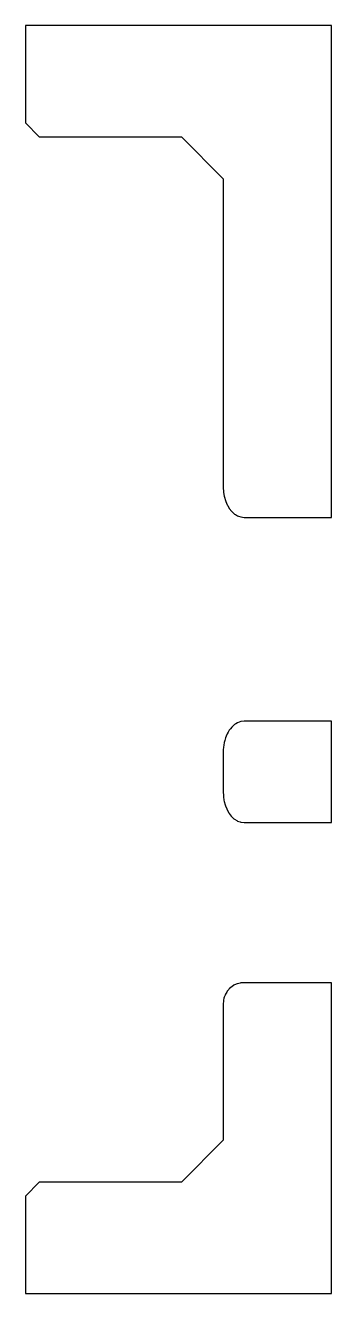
# Model space of a CAD drawing. Header units: metres. Extents: x 0 to 47.5, y 0 to 45.5.
# Drawn here: x 0 to 11, y 0 to 45.5 of the extents above.
import ezdxf

# ---------------------------------------------------------------- set-up
doc = ezdxf.new("R2010")
doc.units = ezdxf.units.M

msp = doc.modelspace()

# ---------------------------------------------------------------- linework, layer by layer
for p, q in [((11, 45.5), (0, 45.5)), ((0, 45.5), (0, 42)), ((11, 27.8499), (11, 45.5)), ((0, 42), (0.5, 41.5)), ((0.5, 41.5), (5.60409, 41.5)), ((5.60409, 41.5), (7.10409, 40)), ((7.10409, 40), (7.10409, 28.9472)), ((7.10409, 28.9472), (7.1062, 28.9079)), ((7.1062, 28.9079), (7.11332, 28.7756)), ((7.11332, 28.7756), (7.11979, 28.7362)), ((7.11979, 28.7362), (7.14079, 28.6081)), ((7.14079, 28.6081), (7.15167, 28.5697)), ((7.15167, 28.5697), (7.18583, 28.4491)), ((7.18583, 28.4491), (7.20103, 28.4128)), ((7.20103, 28.4128), (7.24732, 28.3022)), ((7.24732, 28.3022), (7.26662, 28.2692)), ((7.26662, 28.2692), (7.32376, 28.1713)), ((7.32376, 28.1713), (7.41325, 28.0595)), ((7.41325, 28.0595), (7.51359, 27.9695)), ((7.51359, 27.9695), (7.5423, 27.9521)), ((7.5423, 27.9521), (7.62232, 27.9036)), ((7.62232, 27.9036), (7.65278, 27.8929)), ((7.65278, 27.8929), (7.73676, 27.8634)), ((7.73676, 27.8634), (7.85409, 27.8499)), ((7.85409, 27.8499), (11, 27.8499)), ((7.62232, 20.4803), (7.56383, 20.4449)), ((7.67542, 20.499), (7.62232, 20.4803)), ((7.73676, 20.5205), (7.67542, 20.499)), ((7.85409, 20.534), (7.73676, 20.5205)), ((11, 20.534), (7.85409, 20.534)), ((11, 16.8999), (11, 20.534)), ((7.24732, 20.0817), (7.21324, 20.0003)), ((7.28179, 20.1407), (7.24732, 20.0817)), ((7.32376, 20.2126), (7.28179, 20.1407)), ((7.36451, 20.2635), (7.32376, 20.2126)), ((7.41325, 20.3244), (7.36451, 20.2635)), ((7.45932, 20.3658), (7.41325, 20.3244)), ((7.51359, 20.4144), (7.45932, 20.3658)), ((7.56383, 20.4449), (7.51359, 20.4144)), ((7.11332, 19.6083), (7.10804, 19.5101)), ((7.12525, 19.681), (7.11332, 19.6083)), ((7.14079, 19.7758), (7.12525, 19.681)), ((7.16062, 19.8458), (7.14079, 19.7758)), ((7.18583, 19.9349), (7.16062, 19.8458)), ((7.21324, 20.0003), (7.18583, 19.9349)), ((7.10804, 19.5101), (7.10409, 19.4367)), ((7.10409, 19.4367), (7.10409, 17.9973)), ((7.10409, 17.9973), (7.11068, 17.8746)), ((7.11068, 17.8746), (7.11332, 17.8256)), ((7.11332, 17.8256), (7.13329, 17.7039)), ((7.13329, 17.7039), (7.14079, 17.6582)), ((7.14079, 17.6582), (7.17406, 17.5406)), ((7.17406, 17.5406), (7.18583, 17.4991)), ((7.18583, 17.4991), (7.23194, 17.389)), ((7.23194, 17.389), (7.24732, 17.3522)), ((7.24732, 17.3522), (7.30539, 17.2528)), ((7.30539, 17.2528), (7.32376, 17.2213)), ((7.32376, 17.2213), (7.39251, 17.1354)), ((7.39251, 17.1354), (7.41325, 17.1095)), ((7.41325, 17.1095), (7.49104, 17.0397)), ((7.49104, 17.0397), (7.51359, 17.0195)), ((7.51359, 17.0195), (7.59845, 16.9681)), ((7.59845, 16.9681), (7.62232, 16.9536)), ((7.62232, 16.9536), (7.71202, 16.9221)), ((7.71202, 16.9221), (7.73676, 16.9134)), ((7.73676, 16.9134), (7.85409, 16.8999)), ((7.85409, 16.8999), (11, 16.8999)), ((7.32376, 10.9361), (7.30466, 10.9137)), ((7.39297, 10.9953), (7.32376, 10.9361)), ((7.41325, 11.0126), (7.39297, 10.9953)), ((7.49284, 11.0614), (7.41325, 11.0126)), ((7.51359, 11.0741), (7.49284, 11.0614)), ((7.60147, 11.1106), (7.51359, 11.0741)), ((7.62232, 11.1192), (7.60147, 11.1106)), ((7.7159, 11.1417), (7.62232, 11.1192)), ((7.73676, 11.1467), (7.7159, 11.1417)), ((7.83308, 11.1543), (7.73676, 11.1467)), ((7.85409, 11.1559), (7.83308, 11.1543)), ((11, 11.1559), (7.85409, 11.1559)), ((11, 0), (11, 11.1559)), ((7.11004, 10.481), (7.10409, 10.4054)), ((7.11332, 10.5228), (7.11004, 10.481)), ((7.13175, 10.5996), (7.11332, 10.5228)), ((7.14079, 10.6373), (7.13175, 10.5996)), ((7.17222, 10.7132), (7.14079, 10.6373)), ((7.18583, 10.7461), (7.17222, 10.7132)), ((7.23038, 10.8189), (7.18583, 10.7461)), ((7.24732, 10.8465), (7.23038, 10.8189)), ((7.30466, 10.9137), (7.24732, 10.8465)), ((7.10409, 10.4054), (7.10409, 5.5)), ((7.10409, 5.5), (5.60409, 4)), ((0.5, 4), (0, 3.5)), ((5.60409, 4), (0.5, 4)), ((0, 3.5), (0, 0)), ((0, 0), (11, 0))]:
    msp.add_line(p, q)

doc.saveas('drawing.dxf')
